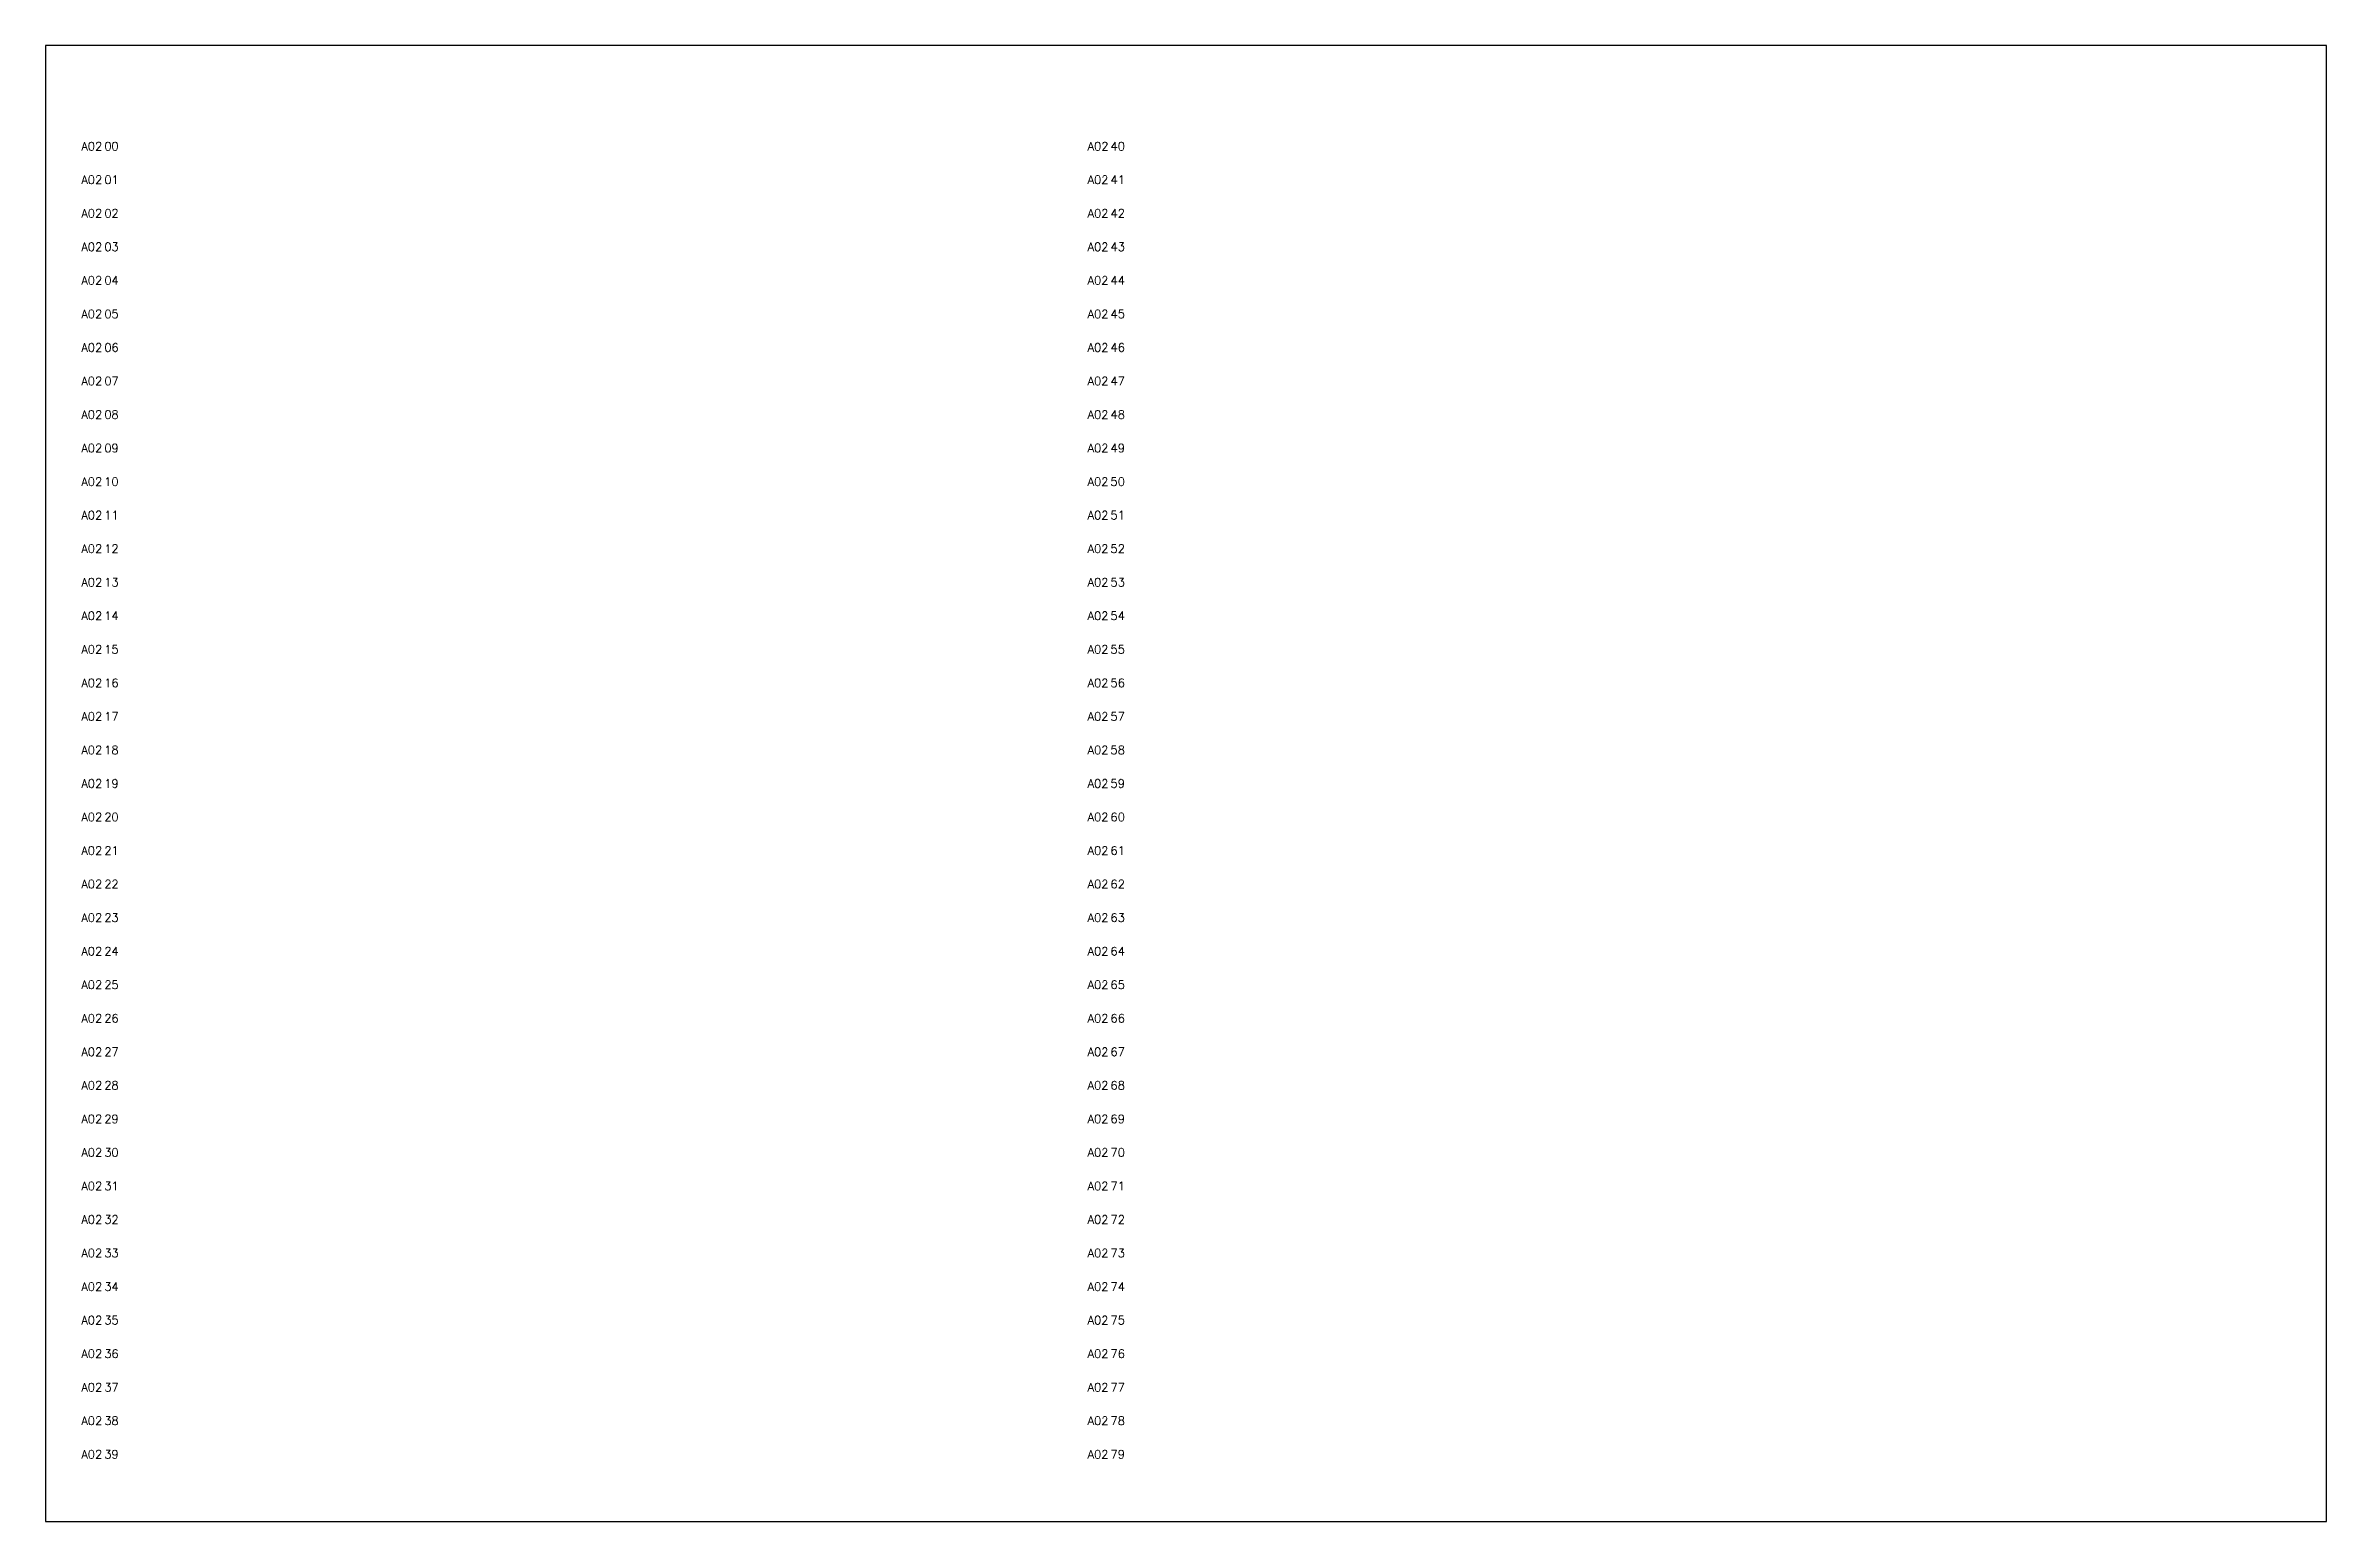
# Model space of a CAD drawing. Header units: inches. Extents: x 0 to 34, y 0 to 22.
import ezdxf
from ezdxf.enums import TextEntityAlignment as Align

# ---------------------------------------------------------------- set-up
doc = ezdxf.new("R2010")
doc.units = ezdxf.units.IN
doc.header["$MEASUREMENT"] = 0
doc.layers.add('MODEL_BOUNDARY', color=7, linetype='Continuous')
doc.styles.add('WD', font='romans.shx')

# ---------------------------------------------------------------- blocks, each defined once
blk = doc.blocks.new('Wytech_BlankModelSpace')
at = {"layer": 'MODEL_BOUNDARY', "color": 7, "linetype": 'Continuous'}
blk.add_lwpolyline([(0, 0), (34, 0), (34, 22), (0, 22)], close=True, dxfattribs=at)
blk = doc.blocks.new('WD_MLRH6')
at = {"style": 'WD'}
blk.add_attdef('SHEET', text='', height=0.125, dxfattribs=at).set_placement((-0.656, 0), align=Align.MIDDLE_RIGHT)
blk.add_attdef('RUNGFIRST', text='', height=0.125, dxfattribs=at).set_placement((-0.625, 0), align=Align.MIDDLE_LEFT)
at = {"style": 'WD', "flags": 1}
for tag, p in [('WIRE-START', (-0.25, -0.356)), ('RUNGHORV', (-0.25, -0.127)), ('WIREMODE', (-0.25, -0.281)), ('RUNGDIST', (-0.25, -0.2)), ('RUNGCNT', (-0.25, -0.237)), ('RUNGINC', (-0.25, -0.163)), ('WIREFMT', (-0.25, -0.321)), ('WIRE-GSUF', (-0.25, -0.396)), ('PH3SPACE', (-0.25, -0.437))]:
    blk.add_attdef(tag, text='', height=0.025, dxfattribs=at).set_placement(p, align=Align.RIGHT)

msp = doc.modelspace()

# ---------------------------------------------------------------- block references
msp.add_blockref('Wytech_BlankModelSpace', (0, 0))
for p, values in [((1.5, 20.5), {'RUNGFIRST': '00', 'SHEET': 'A02'}), ((16.5, 20.5), {'RUNGFIRST': '40', 'SHEET': 'A02'})]:
    msp.add_blockref('WD_MLRH6', p).add_auto_attribs(values)

# ---------------------------------------------------------------- texts
at = {"style": 'WD'}
for p in [(0.84375, 20), (15.84375, 20), (0.84375, 19.5), (15.84375, 19.5), (0.84375, 19), (15.84375, 19), (0.84375, 18.5), (15.84375, 18.5), (0.84375, 18), (15.84375, 18), (0.84375, 17.5), (15.84375, 17.5), (0.84375, 17), (15.84375, 17), (0.84375, 16.5), (15.84375, 16.5), (0.84375, 16), (15.84375, 16), (0.84375, 15.5), (15.84375, 15.5), (0.84375, 15), (15.84375, 15), (0.84375, 14.5), (15.84375, 14.5), (0.84375, 14), (15.84375, 14), (0.84375, 13.5), (15.84375, 13.5), (0.84375, 13), (15.84375, 13), (0.84375, 12.5), (15.84375, 12.5), (0.84375, 12), (15.84375, 12), (0.84375, 11.5), (15.84375, 11.5), (0.84375, 11), (15.84375, 11), (0.84375, 10.5), (15.84375, 10.5), (0.84375, 10), (15.84375, 10), (0.84375, 9.5), (15.84375, 9.5), (0.84375, 9), (15.84375, 9), (0.84375, 8.5), (15.84375, 8.5), (0.84375, 8), (15.84375, 8), (0.84375, 7.5), (15.84375, 7.5), (0.84375, 7), (15.84375, 7), (0.84375, 6.5), (15.84375, 6.5), (0.84375, 6), (15.84375, 6), (0.84375, 5.5), (15.84375, 5.5), (0.84375, 5), (15.84375, 5), (0.84375, 4.5), (15.84375, 4.5), (0.84375, 4), (15.84375, 4), (0.84375, 3.5), (15.84375, 3.5), (0.84375, 3), (15.84375, 3), (0.84375, 2.5), (15.84375, 2.5), (0.84375, 2), (15.84375, 2), (0.84375, 1.5), (15.84375, 1.5), (0.84375, 1), (15.84375, 1)]:
    msp.add_text('A02', height=0.125, dxfattribs=at).set_placement(p, align=Align.MIDDLE_RIGHT)
for s, p in [('01', (0.875, 20)), ('41', (15.875, 20)), ('02', (0.875, 19.5)), ('42', (15.875, 19.5)), ('03', (0.875, 19)), ('43', (15.875, 19)), ('04', (0.875, 18.5)), ('44', (15.875, 18.5)), ('05', (0.875, 18)), ('45', (15.875, 18)), ('06', (0.875, 17.5)), ('46', (15.875, 17.5)), ('07', (0.875, 17)), ('47', (15.875, 17)), ('08', (0.875, 16.5)), ('48', (15.875, 16.5)), ('09', (0.875, 16)), ('49', (15.875, 16)), ('10', (0.875, 15.5)), ('50', (15.875, 15.5)), ('11', (0.875, 15)), ('51', (15.875, 15)), ('12', (0.875, 14.5)), ('52', (15.875, 14.5)), ('13', (0.875, 14)), ('53', (15.875, 14)), ('14', (0.875, 13.5)), ('54', (15.875, 13.5)), ('15', (0.875, 13)), ('55', (15.875, 13)), ('16', (0.875, 12.5)), ('56', (15.875, 12.5)), ('17', (0.875, 12)), ('57', (15.875, 12)), ('18', (0.875, 11.5)), ('58', (15.875, 11.5)), ('19', (0.875, 11)), ('59', (15.875, 11)), ('20', (0.875, 10.5)), ('60', (15.875, 10.5)), ('21', (0.875, 10)), ('61', (15.875, 10)), ('22', (0.875, 9.5)), ('62', (15.875, 9.5)), ('23', (0.875, 9)), ('63', (15.875, 9)), ('24', (0.875, 8.5)), ('64', (15.875, 8.5)), ('25', (0.875, 8)), ('65', (15.875, 8)), ('26', (0.875, 7.5)), ('66', (15.875, 7.5)), ('27', (0.875, 7)), ('67', (15.875, 7)), ('28', (0.875, 6.5)), ('68', (15.875, 6.5)), ('29', (0.875, 6)), ('69', (15.875, 6)), ('30', (0.875, 5.5)), ('70', (15.875, 5.5)), ('31', (0.875, 5)), ('71', (15.875, 5)), ('32', (0.875, 4.5)), ('72', (15.875, 4.5)), ('33', (0.875, 4)), ('73', (15.875, 4)), ('34', (0.875, 3.5)), ('74', (15.875, 3.5)), ('35', (0.875, 3)), ('75', (15.875, 3)), ('36', (0.875, 2.5)), ('76', (15.875, 2.5)), ('37', (0.875, 2)), ('77', (15.875, 2)), ('38', (0.875, 1.5)), ('78', (15.875, 1.5)), ('39', (0.875, 1)), ('79', (15.875, 1))]:
    msp.add_text(s, height=0.125, dxfattribs=at).set_placement(p, align=Align.MIDDLE_LEFT)

doc.saveas('drawing.dxf')
